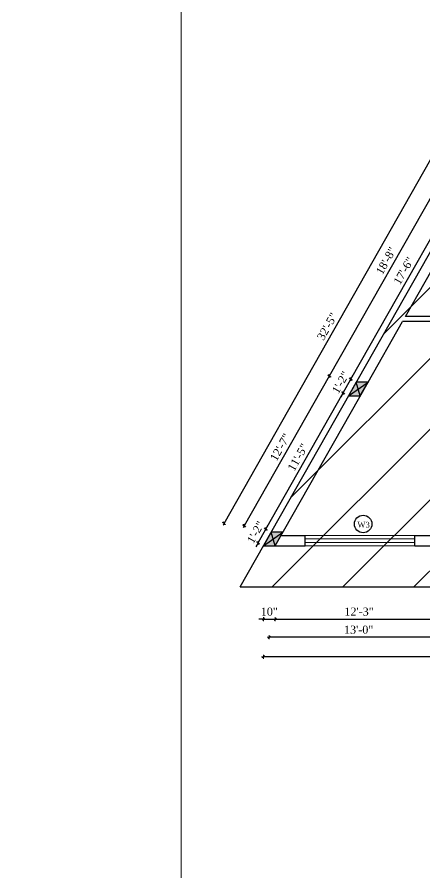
# Model space of a CAD drawing. Header units: inches. Extents: x 6873 to 34015, y -4010 to 8204.
# Drawn here: x 15462 to 15819, y 179 to 927 of the extents above; entities that cross this region are included whole.
import ezdxf

# ---------------------------------------------------------------- set-up
doc = ezdxf.new("R2010")
doc.units = ezdxf.units.IN
doc.header["$LTSCALE"] = 5
doc.header["$MEASUREMENT"] = 0
for name, color, linetype, lineweight in [('A-WALL', 7, 'Continuous', 9), ('Dimension', 7, 'Continuous', 18), ('Dw', 2, 'Continuous', 18), ('ele1', 21, 'Continuous', 20)]:
    doc.layers.add(name, color=color, linetype=linetype, lineweight=lineweight)
doc.layers.add('dim line', color=7, linetype='Continuous', lineweight=15, true_color=0xfab2b2)
doc.layers.add('TEXT', color=6, linetype='Continuous')
doc.layers.add('WALL', color=7, linetype='Continuous')
doc.styles.add('ordinary', font='times.ttf')
doc.dimstyles.new('Copy of 96', dxfattribs={"dimtxt": 7, "dimasz": 4, "dimexe": 0.5, "dimexo": 0.5, "dimgap": 3, "dimtad": 1, "dimdec": 1, "dimzin": 11, "dimdsep": 46, "dimlunit": 4, "dimtxsty": 'ordinary', "dimblk": 'OBLIQUE', "dimcen": 0.09, "dimse1": 1, "dimse2": 1, "dimclrt": 6, "dimazin": 0, "dimtfac": 1, "dimtdec": 1, "dimtix": 1, "dimtmove": 2, "dimatfit": 3, "dimldrblk": 'leader', "dimfxl": 0.5, "dimfxlon": 1, "dimtolj": 1, "dimtzin": 0, "dimarcsym": 0})

# ---------------------------------------------------------------- blocks, each defined once
blk = doc.blocks.new('c2a')
at = {"color": 1, "ltscale": 5}
for p, q in [((18091.63, 4625.76), (18084.82, 4613.76)), ((18101.98, 4625.76), (18091.63, 4625.76)), ((18095.17, 4613.76), (18101.98, 4625.76)), ((18084.82, 4613.76), (18095.17, 4613.76))]:
    blk.add_line(p, q, dxfattribs=at)
blk = doc.blocks.new('oblique')
at = {"color": 0, "lineweight": -2}
blk.add_line((0.25, 0.25), (-0.25, -0.25), dxfattribs=at)
at = {"layer": 'dim line', "lineweight": 9}
for p, q in [((-0.4375, 0), (0.4375, 0)), ((0, 0.4375), (0, -0.4375))]:
    blk.add_line(p, q, dxfattribs=at)
blk = doc.blocks.new('*D30')
at = {"layer": 'A-WALL', "color": 0, "lineweight": -2, "ltscale": 50, "transparency": 16777216}
blk.add_line((15839.24, 384.99), (15682.91, 384.99), dxfattribs=at)
at = {"layer": 'Defpoints', "color": 0, "ltscale": 50, "transparency": 16777216}
for p in [(15682.91, 464.92), (15839.24, 464.92), (15682.91, 384.99)]:
    blk.add_point(p, dxfattribs=at)
at = {"layer": 'A-WALL', "color": 0, "lineweight": -2, "ltscale": 50, "transparency": 16777216, "xscale": 4, "yscale": 4, "zscale": 4, "rotation": 180}
blk.add_blockref('oblique', (15682.91, 384.99), dxfattribs=at)
at = {"layer": 'A-WALL', "color": 0, "lineweight": -2, "ltscale": 50, "transparency": 16777216, "xscale": 4, "yscale": 4, "zscale": 4}
blk.add_blockref('oblique', (15839.24, 384.99), dxfattribs=at)
at = {"layer": 'A-WALL', "color": 6, "ltscale": 50, "transparency": 16777216, "insert": (15761.07, 391.55), "char_height": 7, "attachment_point": 5, "style": 'ordinary'}
blk.add_mtext('\\A1;13\'-0"', dxfattribs=at)
blk = doc.blocks.new('_OBLIQUE')
at = {"color": 0, "linetype": 'ByBlock'}
blk.add_line((-0.5, -0.5), (0.5, 0.5), dxfattribs=at)
blk = doc.blocks.new('leader')
at = {"layer": 'Dimension'}
for p, q in [((0, -4.33), (0, 4.33)), ((-4.42, 0), (4.42, 0))]:
    blk.add_line(p, q, dxfattribs=at)
blk = doc.blocks.new('*D31')
at = {"layer": 'A-WALL', "color": 0, "lineweight": -2, "ltscale": 50, "transparency": 16777216}
blk.add_line((16250.74, 367.96), (15677.74, 367.96), dxfattribs=at)
at = {"layer": 'Defpoints', "color": 0, "ltscale": 50, "transparency": 16777216}
for p in [(15677.74, 464.92), (16250.74, 464.92), (15677.74, 367.96)]:
    blk.add_point(p, dxfattribs=at)
at = {"layer": 'A-WALL', "color": 0, "lineweight": -2, "ltscale": 50, "transparency": 16777216, "xscale": 4, "yscale": 4, "zscale": 4, "rotation": 180}
blk.add_blockref('oblique', (15677.74, 367.96), dxfattribs=at)
at = {"layer": 'A-WALL', "color": 0, "lineweight": -2, "ltscale": 50, "transparency": 16777216, "xscale": 4, "yscale": 4, "zscale": 4}
blk.add_blockref('oblique', (16250.74, 367.96), dxfattribs=at)
at = {"layer": 'A-WALL', "color": 6, "ltscale": 50, "transparency": 16777216, "insert": (15964.24, 374.53), "char_height": 7, "attachment_point": 5, "style": 'ordinary'}
blk.add_mtext('\\A1;47\'-9"', dxfattribs=at)
blk = doc.blocks.new('*D32')
at = {"layer": 'A-WALL', "color": 0, "lineweight": -2, "ltscale": 50, "transparency": 16777216}
for p, q in [((15673.09, 467.55), (15679.9, 479.55)), ((15679.9, 479.55), (15681.88, 483.03)), ((15673.09, 467.55), (15671.12, 464.08))]:
    blk.add_line(p, q, dxfattribs=at)
at = {"layer": 'Defpoints', "color": 0, "ltscale": 50, "transparency": 16777216}
for p in [(15679.9, 479.55), (15684.55, 476.92), (15677.74, 464.92)]:
    blk.add_point(p, dxfattribs=at)
at = {"layer": 'A-WALL', "color": 0, "lineweight": -2, "ltscale": 50, "transparency": 16777216, "xscale": 4, "yscale": 4, "zscale": 4}
for p, rotation in [((15679.9, 479.55), 240.4114854942765), ((15673.09, 467.55), 60.41148549427654)]:
    blk.add_blockref('oblique', p, dxfattribs=dict(at, rotation=rotation))
at = {"layer": 'A-WALL', "color": 6, "ltscale": 50, "transparency": 16777216, "insert": (15670.85, 476.76), "char_height": 7, "attachment_point": 5, "rotation": 60.41149, "style": 'ordinary'}
blk.add_mtext('\\A1;1\'-2"', dxfattribs=at)
blk = doc.blocks.new('*D33')
at = {"layer": 'A-WALL', "color": 0, "lineweight": -2, "ltscale": 50, "transparency": 16777216}
blk.add_line((15679.9, 479.55), (15747.47, 598.55), dxfattribs=at)
at = {"layer": 'Defpoints', "color": 0, "ltscale": 50, "transparency": 16777216}
for p in [(15747.47, 598.55), (15752.12, 595.92), (15684.55, 476.92)]:
    blk.add_point(p, dxfattribs=at)
at = {"layer": 'A-WALL', "color": 0, "lineweight": -2, "ltscale": 50, "transparency": 16777216, "xscale": 4, "yscale": 4, "zscale": 4}
for p, rotation in [((15747.47, 598.55), 60.41148549433036), ((15679.9, 479.55), 240.4114854943304)]:
    blk.add_blockref('oblique', p, dxfattribs=dict(at, rotation=rotation))
at = {"layer": 'A-WALL', "color": 6, "ltscale": 50, "transparency": 16777216, "insert": (15707.98, 542.29), "char_height": 7, "attachment_point": 5, "rotation": 60.41149, "style": 'ordinary'}
blk.add_mtext('\\A1;11\'-5"', dxfattribs=at)
blk = doc.blocks.new('*D34')
at = {"layer": 'A-WALL', "color": 0, "lineweight": -2, "ltscale": 50, "transparency": 16777216}
for p, q in [((15754.29, 610.55), (15756.26, 614.03)), ((15747.47, 598.55), (15754.29, 610.55)), ((15747.47, 598.55), (15745.5, 595.08))]:
    blk.add_line(p, q, dxfattribs=at)
at = {"layer": 'Defpoints', "color": 0, "ltscale": 50, "transparency": 16777216}
for p in [(15754.29, 610.55), (15758.93, 607.92), (15752.12, 595.92)]:
    blk.add_point(p, dxfattribs=at)
at = {"layer": 'A-WALL', "color": 0, "lineweight": -2, "ltscale": 50, "transparency": 16777216, "xscale": 4, "yscale": 4, "zscale": 4}
for p, rotation in [((15754.29, 610.55), 240.4114854943304), ((15747.47, 598.55), 60.41148549433034)]:
    blk.add_blockref('oblique', p, dxfattribs=dict(at, rotation=rotation))
at = {"layer": 'A-WALL', "color": 6, "ltscale": 50, "transparency": 16777216, "insert": (15745.23, 607.76), "char_height": 7, "attachment_point": 5, "rotation": 60.41149, "style": 'ordinary'}
blk.add_mtext('\\A1;1\'-2"', dxfattribs=at)
blk = doc.blocks.new('*D35')
at = {"layer": 'A-WALL', "color": 0, "lineweight": -2, "ltscale": 50, "transparency": 16777216}
blk.add_line((15754.29, 610.55), (15858.2, 793.55), dxfattribs=at)
at = {"layer": 'Defpoints', "color": 0, "ltscale": 50, "transparency": 16777216}
for p in [(15858.2, 793.55), (15862.84, 790.92), (15758.93, 607.92)]:
    blk.add_point(p, dxfattribs=at)
at = {"layer": 'A-WALL', "color": 0, "lineweight": -2, "ltscale": 50, "transparency": 16777216, "xscale": 4, "yscale": 4, "zscale": 4}
for p, rotation in [((15858.2, 793.55), 60.41148549433036), ((15754.29, 610.55), 240.4114854943304)]:
    blk.add_blockref('oblique', p, dxfattribs=dict(at, rotation=rotation))
at = {"layer": 'A-WALL', "color": 6, "ltscale": 50, "transparency": 16777216, "insert": (15800.53, 705.3), "char_height": 7, "attachment_point": 5, "rotation": 60.41149, "style": 'ordinary'}
blk.add_mtext('\\A1;17\'-6"', dxfattribs=at)
blk = doc.blocks.new('*D37')
at = {"layer": 'A-WALL', "color": 0, "lineweight": -2, "ltscale": 50, "transparency": 16777216}
blk.add_line((15846.12, 808.35), (15735.4, 613.35), dxfattribs=at)
at = {"layer": 'Defpoints', "color": 0, "ltscale": 50, "transparency": 16777216}
for p in [(15866.25, 796.92), (15735.4, 613.35), (15755.53, 601.92)]:
    blk.add_point(p, dxfattribs=at)
at = {"layer": 'A-WALL', "color": 0, "lineweight": -2, "ltscale": 50, "transparency": 16777216, "xscale": 4, "yscale": 4, "zscale": 4}
for p, rotation in [((15846.12, 808.35), 60.41148549426839), ((15735.4, 613.35), 240.4114854942684)]:
    blk.add_blockref('oblique', p, dxfattribs=dict(at, rotation=rotation))
at = {"layer": 'A-WALL', "color": 6, "ltscale": 50, "transparency": 16777216, "insert": (15785.05, 714.09), "char_height": 7, "attachment_point": 5, "rotation": 60.41149, "style": 'ordinary'}
blk.add_mtext('\\A1;18\'-8"', dxfattribs=at)
blk = doc.blocks.new('*D38')
at = {"layer": 'A-WALL', "color": 0, "lineweight": -2, "ltscale": 50, "transparency": 16777216}
blk.add_line((15735.4, 613.35), (15661.01, 482.35), dxfattribs=at)
at = {"layer": 'Defpoints', "color": 0, "ltscale": 50, "transparency": 16777216}
for p in [(15755.53, 601.92), (15661.01, 482.35), (15681.14, 470.92)]:
    blk.add_point(p, dxfattribs=at)
at = {"layer": 'A-WALL', "color": 0, "lineweight": -2, "ltscale": 50, "transparency": 16777216, "xscale": 4, "yscale": 4, "zscale": 4}
for p, rotation in [((15735.4, 613.35), 60.41148549433034), ((15661.01, 482.35), 240.4114854943304)]:
    blk.add_blockref('oblique', p, dxfattribs=dict(at, rotation=rotation))
at = {"layer": 'A-WALL', "color": 6, "ltscale": 50, "transparency": 16777216, "insert": (15692.49, 551.09), "char_height": 7, "attachment_point": 5, "rotation": 60.41149, "style": 'ordinary'}
blk.add_mtext('\\A1;12\'-7"', dxfattribs=at)
blk = doc.blocks.new('*D39')
at = {"layer": 'A-WALL', "color": 0, "lineweight": -2, "ltscale": 50, "transparency": 16777216}
blk.add_line((15643.36, 484.43), (15835.28, 822.43), dxfattribs=at)
at = {"layer": 'Defpoints', "color": 0, "ltscale": 50, "transparency": 16777216}
for p in [(15835.28, 822.43), (15869.66, 802.92), (15677.74, 464.92)]:
    blk.add_point(p, dxfattribs=at)
at = {"layer": 'A-WALL', "color": 0, "lineweight": -2, "ltscale": 50, "transparency": 16777216, "xscale": 4, "yscale": 4, "zscale": 4}
for p, rotation in [((15835.28, 822.43), 60.41148549426839), ((15643.36, 484.43), 240.4114854942684)]:
    blk.add_blockref('oblique', p, dxfattribs=dict(at, rotation=rotation))
at = {"layer": 'A-WALL', "color": 6, "ltscale": 50, "transparency": 16777216, "insert": (15733.62, 656.67), "char_height": 7, "attachment_point": 5, "rotation": 60.41149, "style": 'ordinary'}
blk.add_mtext('\\A1;32\'-5"', dxfattribs=at)
blk = doc.blocks.new('*D51')
at = {"layer": 'A-WALL', "color": 0, "lineweight": -2, "ltscale": 50, "transparency": 16777216}
for p, q in [((15677.74, 400.79), (15673.74, 400.79)), ((15677.74, 400.79), (15688.09, 400.79)), ((15688.09, 400.79), (15692.09, 400.79))]:
    blk.add_line(p, q, dxfattribs=at)
at = {"layer": 'Defpoints', "color": 0, "ltscale": 50, "transparency": 16777216}
for p in [(15677.74, 464.92), (15688.09, 464.92), (15688.09, 400.79)]:
    blk.add_point(p, dxfattribs=at)
at = {"layer": 'A-WALL', "color": 0, "lineweight": -2, "ltscale": 50, "transparency": 16777216, "xscale": 4, "yscale": 4, "zscale": 4}
blk.add_blockref('oblique', (15677.74, 400.79), dxfattribs=at)
at = {"layer": 'A-WALL', "color": 0, "lineweight": -2, "ltscale": 50, "transparency": 16777216, "xscale": 4, "yscale": 4, "zscale": 4, "rotation": 180}
blk.add_blockref('oblique', (15688.09, 400.79), dxfattribs=at)
at = {"layer": 'A-WALL', "color": 6, "ltscale": 50, "transparency": 16777216, "insert": (15682.91, 407.35), "char_height": 7, "attachment_point": 5, "style": 'ordinary'}
blk.add_mtext('\\A1;10"', dxfattribs=at)
blk = doc.blocks.new('*D52')
at = {"layer": 'A-WALL', "color": 0, "lineweight": -2, "ltscale": 50, "transparency": 16777216}
blk.add_line((15688.09, 400.79), (15834.74, 400.79), dxfattribs=at)
at = {"layer": 'Defpoints', "color": 0, "ltscale": 50, "transparency": 16777216}
for p in [(15688.09, 464.92), (15834.74, 464.92), (15834.74, 400.79)]:
    blk.add_point(p, dxfattribs=at)
at = {"layer": 'A-WALL', "color": 0, "lineweight": -2, "ltscale": 50, "transparency": 16777216, "xscale": 4, "yscale": 4, "zscale": 4, "rotation": 180}
blk.add_blockref('oblique', (15688.09, 400.79), dxfattribs=at)
at = {"layer": 'A-WALL', "color": 0, "lineweight": -2, "ltscale": 50, "transparency": 16777216, "xscale": 4, "yscale": 4, "zscale": 4}
blk.add_blockref('oblique', (15834.74, 400.79), dxfattribs=at)
at = {"layer": 'A-WALL', "color": 6, "ltscale": 50, "transparency": 16777216, "insert": (15761.41, 407.35), "char_height": 7, "attachment_point": 5, "style": 'ordinary'}
blk.add_mtext('\\A1;12\'-3"', dxfattribs=at)

msp = doc.modelspace()

# ---------------------------------------------------------------- hatches: boundary and pattern name
at = {"layer": 'A-WALL', "ltscale": 5}
h = msp.add_hatch(dxfattribs=at)
h.set_pattern_fill('ANSI31', color=256)
h.set_pattern_definition([(45, (9223.24439, 3742.41962), (-0.0883883476, 0.0883883476), [])])
h.paths.add_polyline_path([(15657.3, 428.92), (15890.1, 838.92), (16248.55, 838.92), (16250.15, 560.92), (16298.74, 560.92), (16298.74, 470.92), (16250.74, 470.92), (16250.96, 428.92)], flags=16)
h.paths.add_polyline_path([(15657.3, 428.92), (15890.1, 838.92), (16248.55, 838.92), (16250.15, 560.92), (16298.74, 560.92), (16298.74, 470.92), (16250.74, 470.92), (16250.96, 428.92)])
at = {"layer": 'WALL', "linetype": 'ByBlock', "ltscale": 5, "true_color": 0xf8991e}
h = msp.add_hatch(dxfattribs=at)
h.set_pattern_fill('ANSI31', color=30, scale=350)
h.set_pattern_definition([(45, (9223.244, 3742.42), (-30.93592, 30.93592), [])])
h.paths.add_polyline_path([(15657.3, 428.92), (15890.1, 838.92), (16248.55, 838.92), (16250.15, 560.92), (16298.74, 560.92), (16298.74, 470.92), (16250.74, 470.92), (16250.96, 428.92)])
h = msp.add_hatch(color=30, dxfattribs=at)
h.dxf.hatch_style = 1
h.paths.add_polyline_path([(15760.7, 601.92), (15762.47, 595.92), (15769.28, 607.92)])
h.paths.add_polyline_path([(15760.7, 601.92), (15769.28, 607.92), (15758.93, 607.92)])
h.paths.add_polyline_path([(15758.93, 607.92), (15752.12, 595.92), (15760.7, 601.92)])
h.paths.add_polyline_path([(15760.7, 601.92), (15752.12, 595.92), (15762.47, 595.92)])
h = msp.add_hatch(color=30, dxfattribs=at)
h.dxf.hatch_style = 1
h.paths.add_polyline_path([(15686.32, 470.92), (15688.09, 464.92), (15694.9, 476.92)])
h.paths.add_polyline_path([(15686.32, 470.92), (15694.9, 476.92), (15684.55, 476.92)])
h.paths.add_polyline_path([(15684.55, 476.92), (15677.74, 464.92), (15686.32, 470.92)])
h.paths.add_polyline_path([(15686.32, 470.92), (15677.74, 464.92), (15688.09, 464.92)])

# ---------------------------------------------------------------- linework, layer by layer
at = {"color": 1, "ltscale": 5}
for p, q in [((15752.12, 595.92), (15769.28, 607.92)), ((15762.47, 595.92), (15758.93, 607.92)), ((15677.74, 464.92), (15694.9, 476.92)), ((15688.09, 464.92), (15684.55, 476.92))]:
    msp.add_line(p, q, dxfattribs=at)
at = {"layer": 'A-WALL', "lineweight": 30}
for p, q in [((15657.3, 428.92), (15890.1, 838.92)), ((15801.93, 665.42), (15880.01, 802.92)), ((15769.28, 607.92), (15799.38, 660.92)), ((15834.74, 660.92), (15799.38, 660.92)), ((15834.74, 665.42), (15801.93, 665.42)), ((15688.09, 464.92), (15769.28, 607.92)), ((15693.2, 473.92), (15714.24, 473.92)), ((15714.24, 464.92), (15714.24, 473.92)), ((15810.24, 473.92), (15834.74, 473.92)), ((15810.24, 464.92), (15810.24, 473.92)), ((15677.74, 464.92), (15714.24, 464.92)), ((15810.24, 464.92), (15865.24, 464.92)), ((15657.3, 428.92), (16250.96, 428.92))]:
    msp.add_line(p, q, dxfattribs=at)
at = {"layer": 'A-WALL', "ltscale": 5}
msp.add_circle((15105.47, 278.39), 4288.21, dxfattribs=at)
at = {"layer": 'Dw', "color": 3}
for p, q in [((15714.24, 473.92), (15810.24, 473.92)), ((15810.24, 470.92), (15714.24, 470.92)), ((15810.24, 467.92), (15714.24, 467.92)), ((15714.24, 464.92), (15810.24, 464.92))]:
    msp.add_line(p, q, dxfattribs=at)
at = {"layer": 'ele1'}
msp.add_lwpolyline([(15605.87, 1616.89), (18690.84, 1616.89), (18690.84, -538.44), (15605.87, -538.44)], close=True, dxfattribs=at)
msp.add_lwpolyline([(15605.87, 1616.89), (18690.84, 1616.89), (18690.84, -538.44), (15605.87, -538.44)], close=True, dxfattribs=at)
at = {"layer": 'TEXT'}
msp.add_circle((15764.98, 483.94), 7.64, dxfattribs=at)
at = {"layer": 'WALL', "color": 2, "linetype": 'ByBlock', "ltscale": 5}
for points in [[(15752.12, 595.92), (15762.47, 595.92), (15769.28, 607.92), (15758.93, 607.92)], [(15677.74, 464.92), (15688.09, 464.92), (15694.9, 476.92), (15684.55, 476.92)]]:
    msp.add_lwpolyline(points, close=True, dxfattribs=at)

# ---------------------------------------------------------------- block references
for p in [(-2332.7, -4017.84), (-2407.08, -4148.84)]:
    msp.add_blockref('c2a', p, dxfattribs=at)

# ---------------------------------------------------------------- texts
at = {"layer": 'TEXT', "style": 'ordinary'}
msp.add_text('W3', height=5, rotation=0.00039, dxfattribs=at).set_placement((15759.95, 480.88))

# ---------------------------------------------------------------- dimensions: what is measured, and where the dimension line sits
at = {"layer": 'A-WALL', "ltscale": 50}
for p1, p2, distance, picture, middle in [((15677.74, 464.92), (15869.66, 802.92), 39.53, '*D39', (15733.62, 656.67)), ((15866.25, 796.92), (15755.53, 601.92), -23.15, '*D37', (15785.05, 714.09)), ((15677.74, 464.92), (15684.55, 476.92), 5.34, '*D32', (15670.85, 476.76))]:
    dim = msp.add_aligned_dim(p1=p1, p2=p2, distance=distance, dimstyle='Copy of 96', override={"dimdec": 0, "dimblk": 'oblique', "dimtdec": 0, "dimarcsym": 1}, dxfattribs=at)
    dim.commit()
    dim.dimension.update_dxf_attribs({"geometry": picture, "text_midpoint": middle})
for base, p1, p2, angle, picture, middle in [((15858.2, 793.55), (15758.93, 607.92), (15862.84, 790.92), 240.41149, '*D35', (15800.53, 705.3)), ((15661.01, 482.35), (15755.53, 601.92), (15681.14, 470.92), 60.41149, '*D38', (15692.49, 551.09)), ((15754.29, 610.55), (15752.12, 595.92), (15758.93, 607.92), 240.41149, '*D34', (15745.23, 607.76)), ((15747.47, 598.55), (15684.55, 476.92), (15752.12, 595.92), 240.41149, '*D33', (15707.98, 542.29))]:
    dim = msp.add_linear_dim(base=base, p1=p1, p2=p2, angle=angle, dimstyle='Copy of 96', override={"dimdec": 0, "dimblk": 'oblique', "dimtdec": 0, "dimarcsym": 1}, dxfattribs=at)
    dim.commit()
    dim.dimension.update_dxf_attribs({"geometry": picture, "text_midpoint": middle})
for base, p1, p2, picture, middle in [((15688.09, 400.79), (15677.74, 464.92), (15688.09, 464.92), '*D51', (15682.91, 407.35)), ((15677.74, 367.96), (16250.74, 464.92), (15677.74, 464.92), '*D31', (15964.24, 374.53)), ((15682.91, 384.99), (15839.24, 464.92), (15682.91, 464.92), '*D30', (15761.07, 391.55)), ((15834.74, 400.79), (15688.09, 464.92), (15834.74, 464.92), '*D52', (15761.41, 407.35))]:
    dim = msp.add_linear_dim(base=base, p1=p1, p2=p2, dimstyle='Copy of 96', override={"dimdec": 0, "dimblk": 'oblique', "dimtdec": 0, "dimarcsym": 1}, dxfattribs=at)
    dim.commit()
    dim.dimension.update_dxf_attribs({"geometry": picture, "text_midpoint": middle})

doc.saveas('drawing.dxf')
